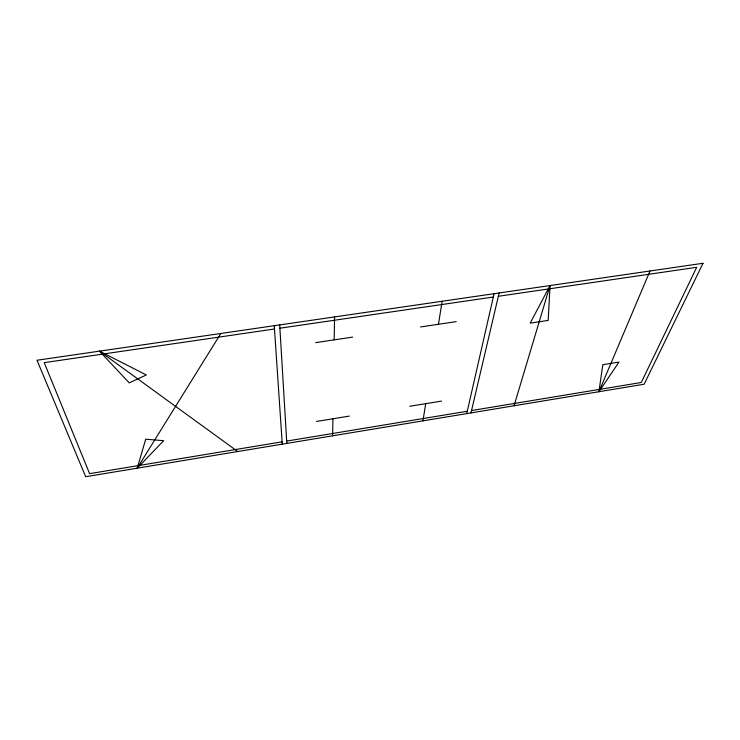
<?xml version="1.0" encoding="UTF-8"?>
<svg xmlns="http://www.w3.org/2000/svg" width="740" height="740" viewBox="0 0 740 740"><rect width="100%" height="100%" fill="white"/><g stroke="black" fill="none" stroke-linecap="round" stroke-linejoin="round"><path stroke-width="1.11" d="M332.649 435.814L332.926 418.766M334.193 339.864L334.563 316.924M550.042 285.557L548.192 320.42L530.182 323.149L550.042 285.557L514.05 405.77M598.938 391.71L602.823 364.7L618.982 362.101L598.938 391.71L650.007 270.997M422.947 420.857L425.704 403.67M438.45 324.286L442.15 301.263M466.727 413.605L494.07 293.706M470.992 412.901L499.13 292.966M137.215 468.18L145.706 439.199L163.679 440.689L137.215 468.18L220.825 333.481M282.116 441.836L89.586 473.646L44.224 362.646L274.485 328.995M286.676 441.086L467.264 411.246M471.546 410.534L641.275 382.497L696.701 267.297L498.353 296.287M316.461 421.449L349.289 416.102M409.757 406.269L441.567 401.089M315.656 342.629L352.619 337.107M420.561 326.96L456.229 321.623M279.905 328.209L493.321 297.018M99.502 351.149L146.344 374.958L129.213 382.858L99.502 351.149L237.771 451.52M274.262 325.702L282.273 444.157M279.702 324.916L286.815 443.399M703 263.283L644.142 384.226L85.674 476.717L37 360.241L703 263.283"/></g></svg>
